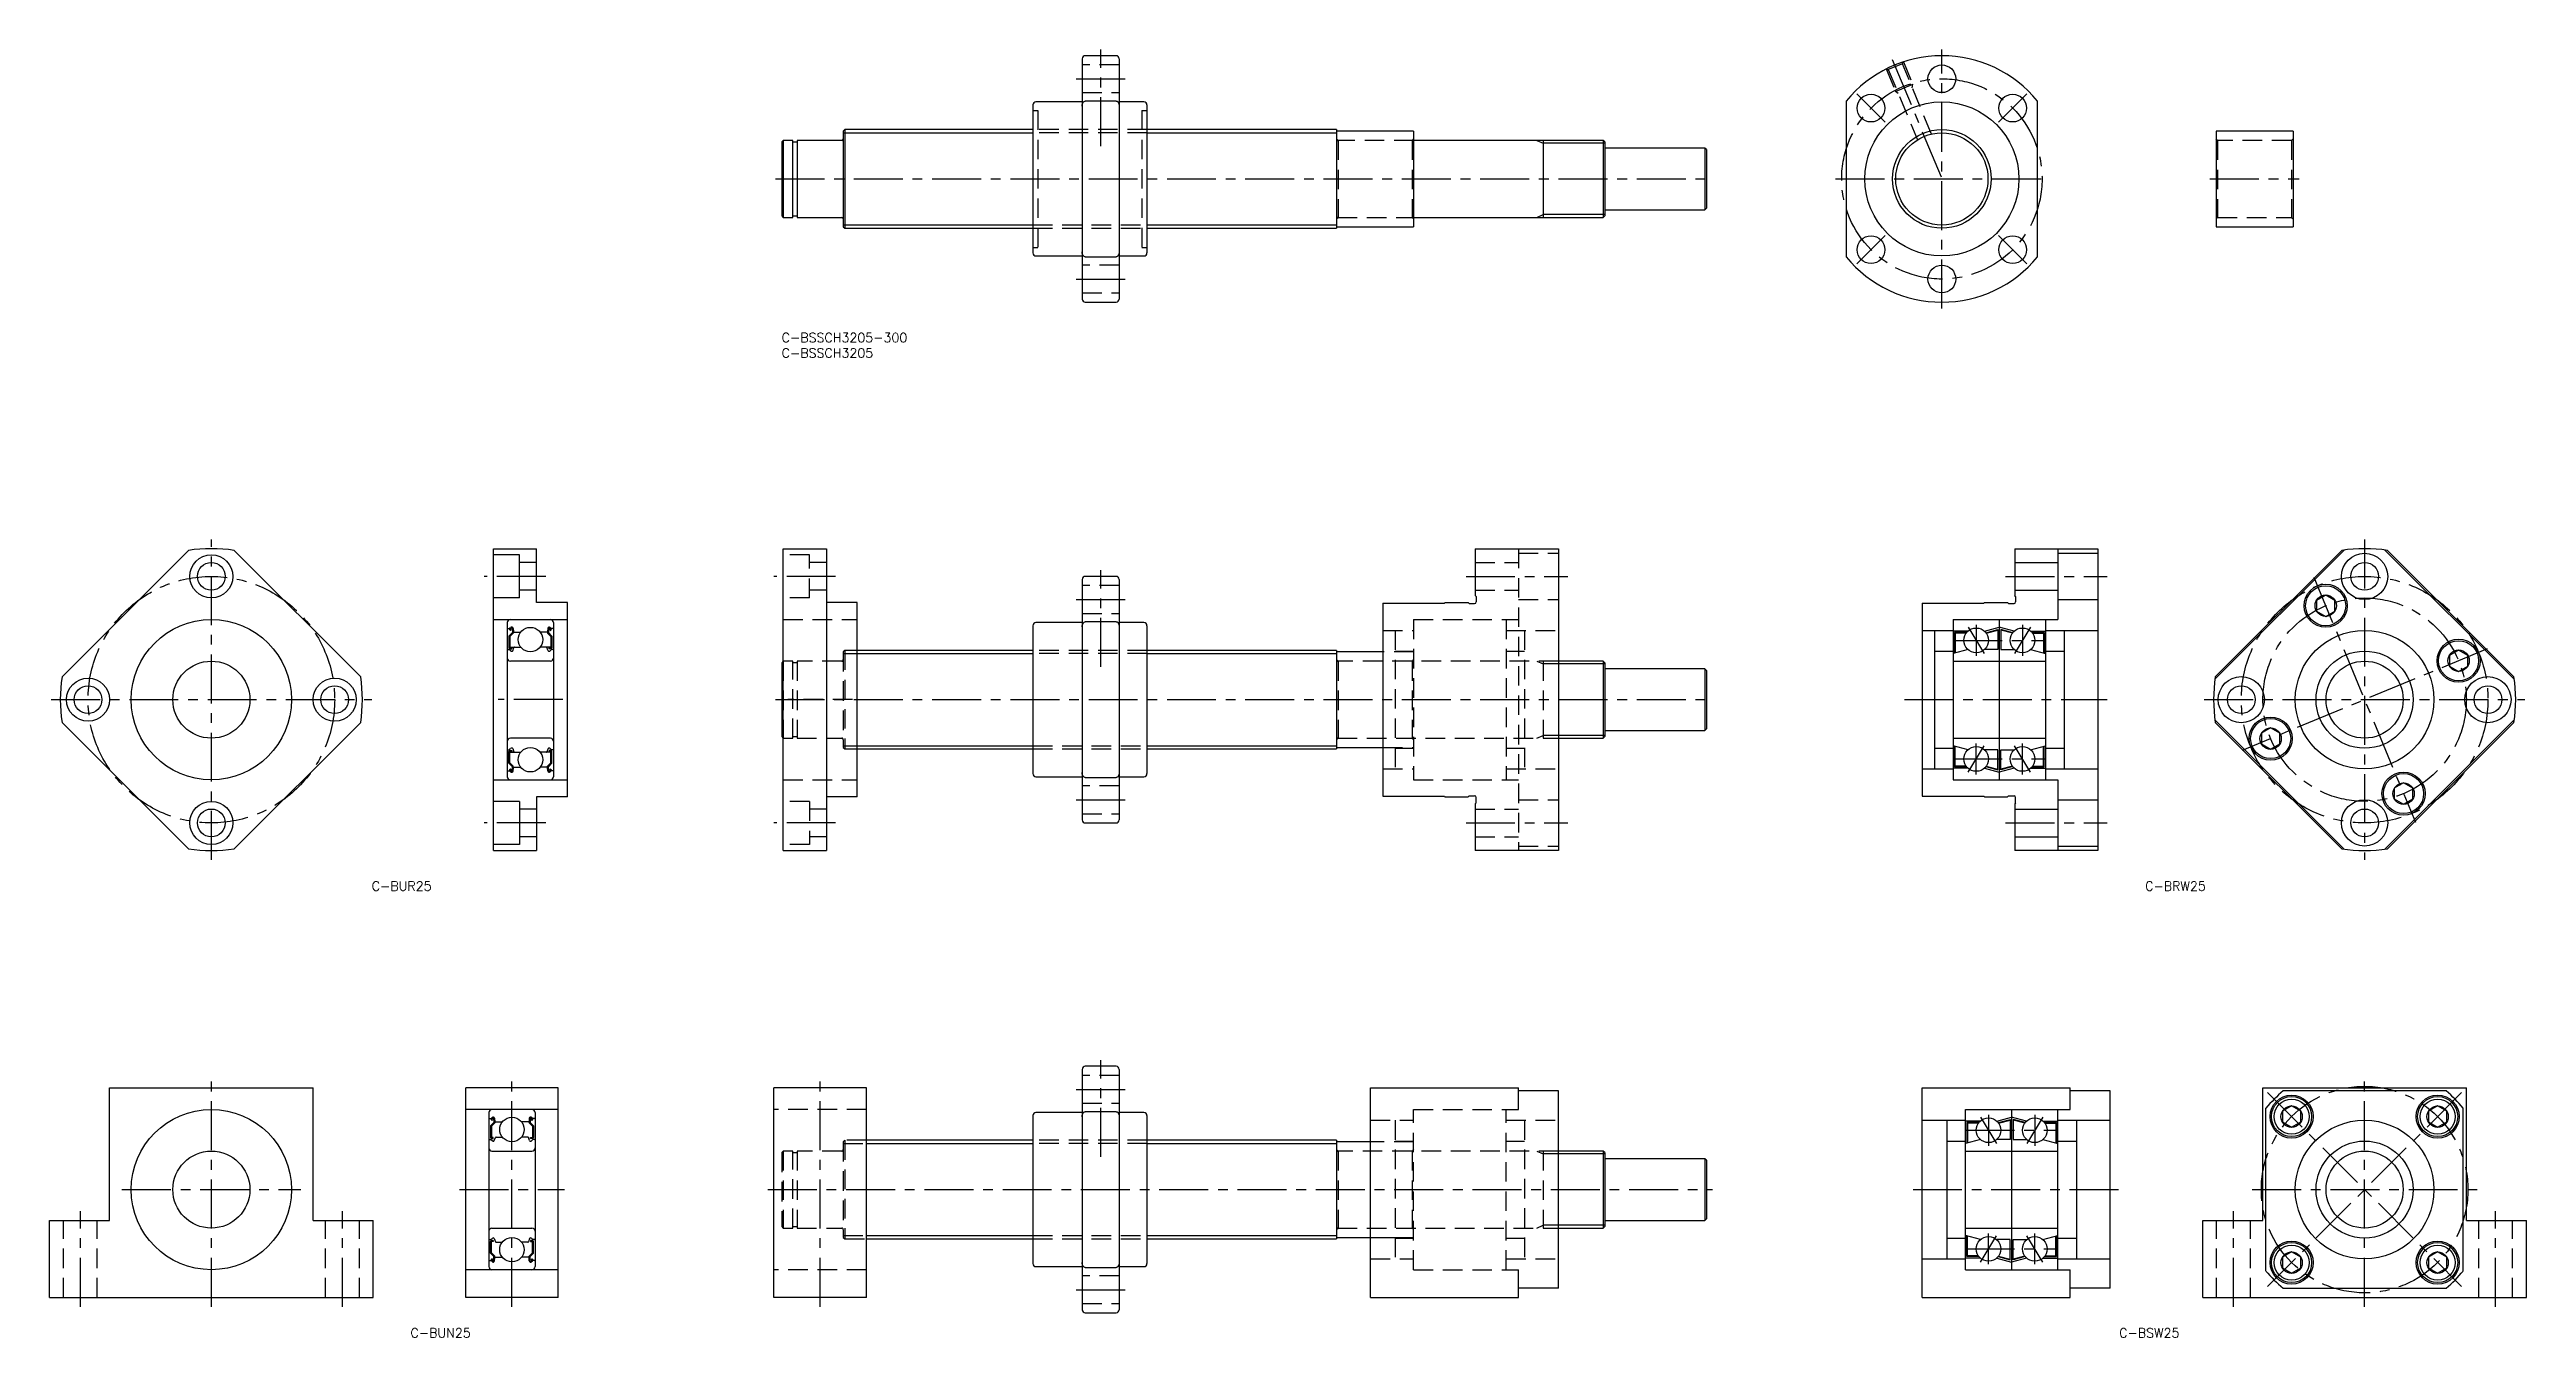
# Model space of a CAD drawing. Extents: x -238 to 566, y -326 to 92.
import ezdxf

# ---------------------------------------------------------------- set-up
doc = ezdxf.new("R2010")
doc.units = 0
doc.header["$LTSCALE"] = 0.5
doc.linetypes.add('CENTER', pattern=[50.8, 31.75, -6.35, 6.35, -6.35])
doc.linetypes.add('DASHED', pattern=[19.05, 12.7, -6.35])
for name, color, linetype in [('MSM_CENTER', 1, 'CENTER'), ('MSM_CONTINUOUS', 7, 'CONTINUOUS'), ('MSM_DASHED', 4, 'DASHED'), ('MSM_NARROW', 5, 'CONTINUOUS'), ('MSM_PART_NUMBER', 7, 'CONTINUOUS')]:
    doc.layers.add(name, color=color, linetype=linetype)
doc.styles.get("Standard").update_dxf_attribs({"font": 'txt.shx', "height": 3, "bigfont": 'bigfont.shx'})

# ---------------------------------------------------------------- blocks, each defined once
blk = doc.blocks.new('*U19')
at = {"layer": 'MSM_PART_NUMBER'}
blk.add_text('C-BSSCH3205-300', height=3, dxfattribs=at).set_placement((0, -3))
blk = doc.blocks.new('*U20')
at = {"layer": 'MSM_PART_NUMBER'}
blk.add_text('C-BSSCH3205', height=3, dxfattribs=at).set_placement((0, -8))
blk = doc.blocks.new('*U21')
at = {"layer": 'MSM_PART_NUMBER'}
blk.add_text('C-BUR25', height=3, dxfattribs=at).set_placement((-132.98, -181))
blk = doc.blocks.new('*U22')
at = {"layer": 'MSM_PART_NUMBER'}
blk.add_text('C-BRW25', height=3, dxfattribs=at).set_placement((442.32, -181))
blk = doc.blocks.new('*U23')
at = {"layer": 'MSM_PART_NUMBER'}
blk.add_text('C-BSW25', height=3, dxfattribs=at).set_placement((433.87, -326))
blk = doc.blocks.new('*U24')
at = {"layer": 'MSM_PART_NUMBER'}
blk.add_text('C-BUN25', height=3, dxfattribs=at).set_placement((-120.42, -326))

msp = doc.modelspace()

# ---------------------------------------------------------------- linework, layer by layer
at = {"layer": 'MSM_CENTER'}
for p, q in [((103.5, 60.66), (103.5, 92)), ((360.29, 88.8), (377.13, 48.15)), ((376.36, 8), (376.36, 92)), ((95.5, 82.5), (111.5, 82.5)), ((348.79, 77.58), (357.98, 68.38)), ((403.94, 77.58), (394.75, 68.38)), ((-2, 50), (302, 50)), ((341.86, 50), (410.86, 50)), ((463.3, 50), (492.3, 50)), ((357.98, 31.62), (348.79, 22.42)), ((394.75, 31.62), (403.94, 22.42)), ((95.5, 17.5), (111.5, 17.5)), ((-185, -171), (-185, -67)), ((513.5, -67), (513.5, -171)), ((-76.5, -79), (-96.5, -79)), ((17.5, -79), (-2.5, -79)), ((103.5, -108.34), (103.5, -77)), ((222, -79), (255, -79)), ((397, -79), (430, -79)), ((497.04, -79.27), (529.96, -158.73)), ((95.5, -86.5), (111.5, -86.5)), ((384.94, -95.46), (390.06, -104.04)), ((387.5, -94.75), (387.5, -104.75)), ((405.06, -95.46), (399.94, -104.04)), ((402.5, -94.75), (402.5, -104.75)), ((380, -99.75), (410, -99.75)), ((553.23, -102.54), (473.77, -135.46)), ((-237, -119), (-133, -119)), ((-71, -119), (-92, -119)), ((-2, -119), (302, -119)), ((364.22, -119), (430, -119)), ((461.5, -119), (565.5, -119)), ((384.94, -142.54), (390.06, -133.96)), ((387.5, -143.25), (387.5, -133.25)), ((405.06, -142.54), (399.94, -133.96)), ((402.5, -143.25), (402.5, -133.25)), ((380, -138.25), (410, -138.25)), ((95.5, -151.5), (111.5, -151.5)), ((-76.5, -159), (-96.5, -159)), ((17.5, -159), (-2.5, -159)), ((222, -159), (255, -159)), ((397, -159), (430, -159)), ((103.5, -267.34), (103.5, -236)), ((-185, -316), (-185, -242)), ((-87.5, -316), (-87.5, -242)), ((12.5, -316), (12.5, -242)), ((95.5, -245.5), (111.5, -245.5)), ((482.03, -246.53), (544.97, -309.47)), ((544.97, -246.53), (482.03, -309.47)), ((513.5, -316), (513.5, -241.5)), ((388.94, -254.46), (394.06, -263.04)), ((391.5, -253.75), (391.5, -263.75)), ((409.06, -254.46), (403.94, -263.04)), ((406.5, -253.75), (406.5, -263.75)), ((384, -258.75), (414, -258.75)), ((-214, -278), (-156, -278)), ((-104.5, -278), (-70.5, -278)), ((-4.5, -278), (302, -278)), ((367, -278), (434, -278)), ((477, -278), (550, -278)), ((-227.5, -316), (-227.5, -285)), ((-142.5, -316), (-142.5, -285)), ((471, -316), (471, -285)), ((556, -316), (556, -285)), ((384, -297.25), (414, -297.25)), ((388.94, -301.54), (394.06, -292.96)), ((391.5, -302.25), (391.5, -292.25)), ((409.06, -301.54), (403.94, -292.96)), ((406.5, -302.25), (406.5, -292.25)), ((95.5, -310.5), (111.5, -310.5))]:
    msp.add_line(p, q, dxfattribs=at)
for centre, radius in [((376.36, 50), 32.5), ((-185, -119), 40), ((513.5, -119), 40), ((513.5, -119), 33), ((513.5, -278), 33.5)]:
    msp.add_circle(centre, radius, dxfattribs=at)
at = {"layer": 'MSM_CONTINUOUS'}
for p, q in [((97.5, 89), (97.5, 11)), ((108.5, 90), (98.5, 90)), ((109.5, 89), (109.5, 11)), ((81.5, 74), (81.5, 26)), ((97.5, 75), (82.5, 75)), ((97.5, 73.66), (97.52, 74)), ((97.52, 74), (97.58, 74.32)), ((97.58, 74.32), (97.7, 74.64)), ((97.7, 74.64), (97.92, 74.98)), ((97.92, 74.98), (98.15, 75.18)), ((98.15, 75.18), (98.37, 75.26)), ((98.37, 75.26), (98.5, 75.28)), ((108.5, 75.28), (98.5, 75.28)), ((108.5, 75.28), (108.58, 75.27)), ((108.58, 75.27), (108.79, 75.21)), ((108.79, 75.21), (109.02, 75.05)), ((109.02, 75.05), (109.27, 74.71)), ((109.27, 74.71), (109.46, 74.1)), ((109.46, 74.1), (109.5, 73.66)), ((117.5, 75), (109.5, 75)), ((118.5, 74), (118.5, 26)), ((345.36, 75.28), (345.36, 24.72)), ((407.36, 24.72), (407.36, 75.28)), ((20.5, 66), (20, 65.5)), ((20, 65.5), (20, 34.5)), ((81.5, 66), (20.5, 66)), ((20.5, 66), (20.5, 34)), ((180, 66), (118.5, 66)), ((180, 66), (180, 34)), ((205, 65.5), (180, 65.5)), ((205, 65.5), (205, 34.5)), ((490.3, 65.5), (465.3, 65.5)), ((465.3, 65.5), (465.3, 34.5)), ((490.3, 65.5), (490.3, 34.5)), ((0.5, 62.5), (0, 62)), ((0, 62), (0, 38)), ((3.65, 62.5), (0.5, 62.5)), ((0.5, 62.5), (0.5, 37.5)), ((3.65, 37.5), (3.65, 62.5)), ((5, 61.95), (3.65, 61.95)), ((19.5, 62.5), (5, 62.5)), ((5, 62.5), (5, 37.5)), ((266.5, 62.5), (205, 62.5)), ((247, 62.5), (247, 37.5)), ((267, 62), (266.5, 62.5)), ((266.5, 62.5), (266.5, 37.5)), ((267, 62), (267, 38)), ((299.5, 60), (267, 60)), ((300, 59.5), (299.5, 60)), ((299.5, 60), (299.5, 40)), ((300, 59.5), (300, 40.5)), ((299.5, 40), (300, 40.5)), ((0, 38), (0.5, 37.5)), ((0.5, 37.5), (3.65, 37.5)), ((3.65, 38.05), (5, 38.05)), ((5, 37.5), (19.5, 37.5)), ((20, 34.5), (20.5, 34)), ((20.5, 34), (81.5, 34)), ((118.5, 34), (180, 34)), ((180, 34.5), (205, 34.5)), ((205, 37.5), (266.5, 37.5)), ((266.5, 37.5), (267, 38)), ((267, 40), (299.5, 40)), ((465.3, 34.5), (490.3, 34.5)), ((82.5, 25), (97.5, 25)), ((97.53, 25.96), (97.5, 26.34)), ((97.61, 25.6), (97.53, 25.96)), ((97.71, 25.35), (97.61, 25.6)), ((97.84, 25.12), (97.71, 25.35)), ((98.08, 24.86), (97.84, 25.12)), ((98.34, 24.74), (98.08, 24.86)), ((98.41, 24.73), (98.34, 24.74)), ((98.5, 24.72), (98.41, 24.73)), ((98.5, 24.72), (108.5, 24.72)), ((108.66, 24.74), (108.5, 24.72)), ((108.83, 24.81), (108.66, 24.74)), ((109.06, 24.99), (108.83, 24.81)), ((109.28, 25.32), (109.06, 24.99)), ((109.4, 25.62), (109.28, 25.32)), ((109.47, 25.92), (109.4, 25.62)), ((109.5, 26.34), (109.47, 25.92)), ((109.5, 25), (117.5, 25)), ((98.5, 10), (108.5, 10)), ((-192.43, -70.57), (-233.43, -111.57)), ((-136.57, -111.57), (-177.57, -70.57)), ((-93.5, -70), (-79.5, -70)), ((-93.5, -168), (-93.5, -70)), ((-85, -72), (-93.5, -72)), ((-85, -86), (-85, -72)), ((-79.5, -87.5), (-79.5, -70)), ((0.5, -70), (14.5, -70)), ((0.5, -168), (0.5, -70)), ((14.5, -70), (14.5, -168)), ((225, -70), (252, -70)), ((225, -70), (225, -85.2)), ((252, -70), (252, -168)), ((400, -70), (427, -70)), ((400, -70), (400, -85.2)), ((414, -70), (414, -93)), ((414, -71.5), (427, -71.5)), ((427, -70), (427, -168)), ((464.95, -112.4), (506.9, -70.45)), ((465.07, -111.57), (506.07, -70.57)), ((562.05, -112.4), (520.1, -70.45)), ((561.93, -111.57), (520.93, -70.57)), ((-79.5, -74.5), (-85, -74.5)), ((97.5, -80), (97.5, -158)), ((108.5, -79), (98.5, -79)), ((109.5, -80), (109.5, -158)), ((400, -74.5), (414, -74.5)), ((-85, -86), (-93.5, -86)), ((-79.5, -83.5), (-85, -83.5)), ((-69.5, -87.5), (-79.5, -87.5)), ((-69.5, -150.5), (-69.5, -87.5)), ((24.5, -87.5), (14.5, -87.5)), ((24.5, -150.5), (24.5, -87.5)), ((195, -87.65), (195, -150.35)), ((195, -87.65), (215, -87.65)), ((215, -87.65), (215.15, -87.5)), ((215.15, -87.5), (222.7, -87.5)), ((222.7, -87.5), (223, -87.8)), ((223, -87.8), (224.8, -87.8)), ((225.3, -85.5), (225, -85.2)), ((225.3, -85.5), (225.3, -87.3)), ((370, -87.65), (370, -150.35)), ((370, -87.65), (390, -87.65)), ((390, -87.65), (390.15, -87.5)), ((390.15, -87.5), (397.7, -87.5)), ((397.7, -87.5), (398, -87.8)), ((398, -87.8), (399.8, -87.8)), ((400, -83.5), (414, -83.5)), ((400.3, -85.5), (400, -85.2)), ((400.3, -85.5), (400.3, -87.3)), ((414, -86.5), (427, -86.5)), ((500.87, -85.05), (497.87, -86.78)), ((497.87, -86.78), (497.87, -90.24)), ((503.87, -86.78), (500.87, -85.05)), ((503.87, -90.24), (503.87, -86.78)), ((-93.5, -93), (-69.5, -93)), ((-89, -94), (-89, -144)), ((-88.8, -95.95), (-88.22, -95.95)), ((-88.22, -95.95), (-87.94, -95.61)), ((-87.95, -96.57), (-88.18, -96.37)), ((-87.99, -96.14), (-87.71, -95.81)), ((-87.76, -96.34), (-87.99, -96.14)), ((-87.95, -96.57), (-87.76, -96.34)), ((-87.43, -95.9), (-87.37, -97.25)), ((-87.13, -95.87), (-87.04, -96.87)), ((-75.87, -95.87), (-75.96, -96.87)), ((-75.57, -95.9), (-75.63, -97.25)), ((-75.01, -96.14), (-75.29, -95.81)), ((-75.24, -96.34), (-75.01, -96.14)), ((-75.05, -96.57), (-75.24, -96.34)), ((-74.78, -95.95), (-75.06, -95.61)), ((-75.05, -96.57), (-74.82, -96.37)), ((-74.2, -95.95), (-74.78, -95.95)), ((-74, -94), (-74, -144)), ((81.5, -95), (81.5, -143)), ((97.5, -94), (82.5, -94)), ((97.5, -95.34), (97.52, -95)), ((97.52, -95), (97.58, -94.68)), ((97.58, -94.68), (97.7, -94.36)), ((97.7, -94.36), (97.92, -94.02)), ((97.92, -94.02), (98.15, -93.82)), ((98.15, -93.82), (98.37, -93.74)), ((98.37, -93.74), (98.5, -93.72)), ((108.5, -93.72), (98.5, -93.72)), ((108.5, -93.72), (108.58, -93.73)), ((108.58, -93.73), (108.79, -93.79)), ((108.79, -93.79), (109.02, -93.95)), ((109.02, -93.95), (109.27, -94.29)), ((109.27, -94.29), (109.46, -94.9)), ((109.46, -94.9), (109.5, -95.34)), ((117.5, -94), (109.5, -94)), ((118.5, -95), (118.5, -143)), ((380, -93), (414, -93)), ((380, -93), (380, -145)), ((390.15, -96.75), (395, -95.45)), ((390.64, -97.27), (394.5, -96.23)), ((394.5, -96.23), (394.5, -102.75)), ((395, -93), (395, -145)), ((399.85, -96.75), (395, -95.45)), ((395.5, -96.23), (395.5, -102.75)), ((399.36, -97.27), (395.5, -96.23)), ((410, -93), (410, -145)), ((497.87, -90.24), (500.87, -91.98)), ((500.87, -91.98), (503.87, -90.24)), ((-88.8, -102.75), (-88.3, -102.75)), ((-87.37, -97.25), (-88.47, -98.35)), ((-88.47, -98.35), (-88.47, -102.15)), ((-88.3, -102.75), (-87.93, -103.12)), ((-87.07, -97.37), (-88.17, -98.47)), ((-88.17, -98.47), (-88.17, -102.15)), ((-88.17, -101.95), (-84.62, -101.95)), ((-87.55, -102.15), (-88.17, -102.15)), ((-88.17, -102.45), (-87.55, -102.45)), ((-87.55, -102.45), (-87.55, -102.15)), ((-87.22, -103.1), (-86.85, -102.08)), ((-87.07, -96.52), (-87.07, -97.37)), ((-86.84, -97.05), (-84.62, -97.05)), ((-76.16, -97.05), (-78.38, -97.05)), ((-74.83, -101.95), (-78.38, -101.95)), ((-75.78, -103.1), (-76.15, -102.08)), ((-75.93, -96.52), (-75.93, -97.37)), ((-75.93, -97.37), (-74.83, -98.47)), ((-75.63, -97.25), (-74.53, -98.35)), ((-75.45, -102.15), (-74.83, -102.15)), ((-75.45, -102.45), (-75.45, -102.15)), ((-74.83, -102.45), (-75.45, -102.45)), ((-74.7, -102.75), (-75.07, -103.12)), ((-74.83, -98.47), (-74.83, -102.15)), ((-74.2, -102.75), (-74.7, -102.75)), ((-74.53, -98.35), (-74.53, -102.15)), ((81.5, -103), (24.5, -103)), ((180, -103), (118.5, -103)), ((180, -103), (180, -135)), ((195, -103.5), (180, -103.5)), ((370, -96.5), (380, -96.5)), ((374, -96.5), (374, -141.5)), ((374, -103.25), (380, -103.25)), ((384.85, -96.75), (380, -96.75)), ((384.85, -102.75), (380, -104.05)), ((380.5, -97.25), (380.5, -103.92)), ((384.38, -97.25), (380.5, -97.25)), ((380.7, -97.45), (380.7, -103.86)), ((384.23, -97.45), (380.7, -97.45)), ((394.5, -102.75), (390.15, -102.75)), ((390.77, -97.44), (394.5, -96.44)), ((399.23, -97.44), (395.5, -96.44)), ((395.5, -102.75), (399.85, -102.75)), ((405.15, -96.75), (410, -96.75)), ((405.15, -102.75), (410, -104.05)), ((405.62, -97.25), (409.5, -97.25)), ((405.77, -97.45), (409.3, -97.45)), ((409.3, -97.45), (409.3, -103.86)), ((409.5, -97.25), (409.5, -103.92)), ((410, -96.5), (427, -96.5)), ((410, -103.25), (416, -103.25)), ((416, -96.5), (416, -141.5)), ((543.99, -102.91), (540.99, -104.64)), ((546.99, -104.64), (543.99, -102.91)), ((-75, -106.5), (-88, -106.5)), ((0.5, -106.5), (0, -107)), ((0, -107), (0, -131)), ((266.5, -106.5), (252, -106.5)), ((267, -107), (266.5, -106.5)), ((266.5, -106.5), (266.5, -131.5)), ((267, -107), (267, -131)), ((299.5, -109), (267, -109)), ((300, -109.5), (299.5, -109)), ((299.5, -109), (299.5, -129)), ((300, -109.5), (300, -128.5)), ((380, -106.5), (410, -106.5)), ((540.99, -104.64), (540.99, -108.1)), ((540.99, -108.1), (543.99, -109.84)), ((543.99, -109.84), (546.99, -108.1)), ((546.99, -108.1), (546.99, -104.64)), ((-192.43, -167.43), (-233.43, -126.43)), ((-136.57, -126.43), (-177.57, -167.43)), ((299.5, -129), (300, -128.5)), ((506.9, -167.55), (464.95, -125.6)), ((506.07, -167.43), (465.07, -126.43)), ((483.01, -128.16), (480.01, -129.9)), ((486.01, -129.9), (483.01, -128.16)), ((520.1, -167.55), (562.05, -125.6)), ((520.93, -167.43), (561.93, -126.43)), ((-88.8, -135.25), (-88.3, -135.25)), ((-88.47, -139.65), (-88.47, -135.85)), ((-88.3, -135.25), (-87.93, -134.88)), ((-88.17, -135.55), (-87.55, -135.55)), ((-88.17, -139.53), (-88.17, -135.85)), ((-87.55, -135.85), (-88.17, -135.85)), ((-88.17, -136.05), (-84.62, -136.05)), ((-75, -131.5), (-88, -131.5)), ((-87.55, -135.55), (-87.55, -135.85)), ((-87.22, -134.9), (-86.85, -135.92)), ((-74.83, -136.05), (-78.38, -136.05)), ((-75.78, -134.9), (-76.15, -135.92)), ((-74.83, -135.55), (-75.45, -135.55)), ((-75.45, -135.55), (-75.45, -135.85)), ((-75.45, -135.85), (-74.83, -135.85)), ((-74.7, -135.25), (-75.07, -134.88)), ((-74.83, -139.53), (-74.83, -135.85)), ((-74.2, -135.25), (-74.7, -135.25)), ((-74.53, -139.65), (-74.53, -135.85)), ((0, -131), (0.5, -131.5)), ((24.5, -135), (81.5, -135)), ((118.5, -135), (180, -135)), ((180, -134.5), (195, -134.5)), ((252, -131.5), (266.5, -131.5)), ((266.5, -131.5), (267, -131)), ((267, -129), (299.5, -129)), ((374, -134.75), (380, -134.75)), ((380, -131.5), (410, -131.5)), ((384.85, -135.25), (380, -133.95)), ((380.5, -140.75), (380.5, -134.08)), ((380.7, -140.55), (380.7, -134.14)), ((394.5, -135.25), (390.15, -135.25)), ((394.5, -141.77), (394.5, -135.25)), ((395.5, -141.77), (395.5, -135.25)), ((395.5, -135.25), (399.85, -135.25)), ((405.15, -135.25), (410, -133.95)), ((409.3, -140.55), (409.3, -134.14)), ((409.5, -140.75), (409.5, -134.08)), ((410, -134.75), (416, -134.75)), ((480.01, -129.9), (480.01, -133.36)), ((480.01, -133.36), (483.01, -135.09)), ((483.01, -135.09), (486.01, -133.36)), ((486.01, -133.36), (486.01, -129.9)), ((-88.8, -142.05), (-88.22, -142.05)), ((-87.37, -140.75), (-88.47, -139.65)), ((-88.22, -142.05), (-87.94, -142.39)), ((-87.95, -141.43), (-88.18, -141.63)), ((-87.07, -140.63), (-88.17, -139.53)), ((-87.76, -141.66), (-87.99, -141.86)), ((-87.99, -141.86), (-87.71, -142.19)), ((-87.95, -141.43), (-87.76, -141.66)), ((-87.43, -142.1), (-87.37, -140.75)), ((-87.13, -142.13), (-87.04, -141.13)), ((-87.07, -141.48), (-87.07, -140.63)), ((-86.84, -140.95), (-84.62, -140.95)), ((-76.16, -140.95), (-78.38, -140.95)), ((-75.87, -142.13), (-75.96, -141.13)), ((-75.93, -140.63), (-74.83, -139.53)), ((-75.93, -141.48), (-75.93, -140.63)), ((-75.63, -140.75), (-74.53, -139.65)), ((-75.57, -142.1), (-75.63, -140.75)), ((-75.01, -141.86), (-75.29, -142.19)), ((-75.05, -141.43), (-75.24, -141.66)), ((-75.24, -141.66), (-75.01, -141.86)), ((-74.78, -142.05), (-75.06, -142.39)), ((-75.05, -141.43), (-74.82, -141.63)), ((-74.2, -142.05), (-74.78, -142.05)), ((82.5, -144), (97.5, -144)), ((97.53, -143.04), (97.5, -142.66)), ((97.61, -143.4), (97.53, -143.04)), ((97.71, -143.65), (97.61, -143.4)), ((97.84, -143.88), (97.71, -143.65)), ((98.08, -144.14), (97.84, -143.88)), ((98.34, -144.26), (98.08, -144.14)), ((98.41, -144.27), (98.34, -144.26)), ((98.5, -144.28), (98.41, -144.27)), ((98.5, -144.28), (108.5, -144.28)), ((108.66, -144.26), (108.5, -144.28)), ((108.83, -144.19), (108.66, -144.26)), ((109.06, -144.01), (108.83, -144.19)), ((109.28, -143.68), (109.06, -144.01)), ((109.4, -143.38), (109.28, -143.68)), ((109.47, -143.08), (109.4, -143.38)), ((109.5, -142.66), (109.47, -143.08)), ((109.5, -144), (117.5, -144)), ((370, -141.5), (380, -141.5)), ((384.85, -141.25), (380, -141.25)), ((384.38, -140.75), (380.5, -140.75)), ((384.23, -140.55), (380.7, -140.55)), ((390.15, -141.25), (395, -142.55)), ((390.64, -140.73), (394.5, -141.77)), ((390.77, -140.56), (394.5, -141.56)), ((399.85, -141.25), (395, -142.55)), ((399.23, -140.56), (395.5, -141.56)), ((399.36, -140.73), (395.5, -141.77)), ((405.15, -141.25), (410, -141.25)), ((405.62, -140.75), (409.5, -140.75)), ((405.77, -140.55), (409.3, -140.55)), ((410, -141.5), (427, -141.5)), ((-93.5, -145), (-69.5, -145)), ((-85, -152), (-93.5, -152)), ((-85, -152), (-85, -166)), ((-79.5, -150.5), (-79.5, -168)), ((-69.5, -150.5), (-79.5, -150.5)), ((24.5, -150.5), (14.5, -150.5)), ((195, -150.35), (215, -150.35)), ((215, -150.35), (215.15, -150.5)), ((215.15, -150.5), (222.7, -150.5)), ((222.7, -150.5), (223, -150.2)), ((223, -150.2), (224.8, -150.2)), ((225.3, -152.5), (225, -152.8)), ((225.3, -152.5), (225.3, -150.7)), ((370, -150.35), (390, -150.35)), ((380, -145), (414, -145)), ((390, -150.35), (390.15, -150.5)), ((390.15, -150.5), (397.7, -150.5)), ((397.7, -150.5), (398, -150.2)), ((398, -150.2), (399.8, -150.2)), ((400.3, -152.5), (400, -152.8)), ((400.3, -152.5), (400.3, -150.7)), ((414, -145), (414, -168)), ((414, -151.5), (427, -151.5)), ((526.13, -146.02), (523.13, -147.76)), ((523.13, -147.76), (523.13, -151.22)), ((523.13, -151.22), (526.13, -152.95)), ((529.13, -147.76), (526.13, -146.02)), ((526.13, -152.95), (529.13, -151.22)), ((529.13, -151.22), (529.13, -147.76)), ((-79.5, -154.5), (-85, -154.5)), ((98.5, -159), (108.5, -159)), ((225, -152.8), (225, -168)), ((400, -152.8), (400, -168)), ((400, -154.5), (414, -154.5)), ((-85, -166), (-93.5, -166)), ((-93.5, -168), (-79.5, -168)), ((-79.5, -163.5), (-85, -163.5)), ((0.5, -168), (14.5, -168)), ((252, -168), (225, -168)), ((400, -163.5), (414, -163.5)), ((427, -168), (400, -168)), ((414, -166.5), (427, -166.5)), ((97.5, -239), (97.5, -317)), ((108.5, -238), (98.5, -238)), ((109.5, -239), (109.5, -317)), ((-218, -245), (-152, -245)), ((-218, -288), (-218, -245)), ((-152, -288), (-152, -245)), ((-102.5, -313), (-102.5, -245)), ((-72.5, -245), (-102.5, -245)), ((-72.5, -313), (-72.5, -245)), ((-2.5, -313), (-2.5, -245)), ((27.5, -245), (-2.5, -245)), ((27.5, -313), (27.5, -245)), ((191, -245), (239, -245)), ((191, -313), (191, -245)), ((239, -246), (239, -245)), ((252, -246), (239, -246)), ((252, -310), (252, -246)), ((370, -245), (418, -245)), ((370, -313), (370, -245)), ((418, -252), (418, -245)), ((431, -246), (418, -246)), ((431, -310), (431, -246)), ((480.5, -288), (480.5, -245)), ((480.5, -245), (546.5, -245)), ((539.92, -246), (487.08, -246)), ((546.5, -288), (546.5, -245)), ((-72.5, -252), (-102.5, -252)), ((-95, -253), (-95, -303)), ((-94.8, -254.95), (-94.22, -254.95)), ((-93.37, -256.25), (-94.47, -257.35)), ((-94.22, -254.95), (-93.94, -254.61)), ((-93.95, -255.57), (-94.18, -255.37)), ((-93.07, -256.37), (-94.17, -257.47)), ((-93.99, -255.14), (-93.71, -254.81)), ((-93.76, -255.34), (-93.99, -255.14)), ((-93.95, -255.57), (-93.76, -255.34)), ((-93.43, -254.9), (-93.37, -256.25)), ((-93.13, -254.87), (-93.04, -255.87)), ((-93.07, -255.52), (-93.07, -256.37)), ((-92.84, -256.05), (-90.62, -256.05)), ((-82.16, -256.05), (-84.38, -256.05)), ((-81.87, -254.87), (-81.96, -255.87)), ((-81.93, -255.52), (-81.93, -256.37)), ((-81.93, -256.37), (-80.83, -257.47)), ((-81.57, -254.9), (-81.63, -256.25)), ((-81.63, -256.25), (-80.53, -257.35)), ((-81.01, -255.14), (-81.29, -254.81)), ((-81.24, -255.34), (-81.01, -255.14)), ((-81.05, -255.57), (-81.24, -255.34)), ((-80.78, -254.95), (-81.06, -254.61)), ((-81.05, -255.57), (-80.82, -255.37)), ((-80.2, -254.95), (-80.78, -254.95)), ((-80, -253), (-80, -303)), ((81.5, -254), (81.5, -302)), ((97.5, -253), (82.5, -253)), ((97.5, -254.34), (97.52, -254)), ((97.52, -254), (97.58, -253.68)), ((97.58, -253.68), (97.7, -253.36)), ((97.7, -253.36), (97.92, -253.02)), ((97.92, -253.02), (98.15, -252.82)), ((98.15, -252.82), (98.37, -252.74)), ((98.37, -252.74), (98.5, -252.72)), ((108.5, -252.72), (98.5, -252.72)), ((108.5, -252.72), (108.58, -252.73)), ((108.58, -252.73), (108.79, -252.79)), ((108.79, -252.79), (109.02, -252.95)), ((109.02, -252.95), (109.27, -253.29)), ((109.27, -253.29), (109.46, -253.9)), ((109.46, -253.9), (109.5, -254.34)), ((117.5, -253), (109.5, -253)), ((118.5, -254), (118.5, -302)), ((370, -255.5), (384, -255.5)), ((378, -255.5), (378, -300.5)), ((384, -252), (418, -252)), ((384, -304), (384, -252)), ((388.85, -255.75), (384, -255.75)), ((384.5, -256.25), (384.5, -262.92)), ((388.38, -256.25), (384.5, -256.25)), ((384.7, -256.45), (384.7, -262.86)), ((388.23, -256.45), (384.7, -256.45)), ((394.15, -255.75), (399, -254.45)), ((394.64, -256.27), (398.5, -255.23)), ((394.77, -256.44), (398.5, -255.44)), ((398.5, -255.23), (398.5, -261.75)), ((399, -252), (399, -304)), ((403.85, -255.75), (399, -254.45)), ((399.5, -255.23), (399.5, -261.75)), ((403.36, -256.27), (399.5, -255.23)), ((403.23, -256.44), (399.5, -255.44)), ((409.15, -255.75), (414, -255.75)), ((409.62, -256.25), (413.5, -256.25)), ((409.77, -256.45), (413.3, -256.45)), ((413.3, -256.45), (413.3, -262.86)), ((413.5, -256.25), (413.5, -262.92)), ((414, -304), (414, -252)), ((414, -255.5), (431, -255.5)), ((420, -255.5), (420, -300.5)), ((481.5, -304.42), (481.5, -251.58)), ((489.81, -250.85), (486.81, -252.58)), ((486.81, -252.58), (486.81, -256.04)), ((486.81, -256.04), (489.81, -257.78)), ((492.81, -252.58), (489.81, -250.85)), ((489.81, -257.78), (492.81, -256.04)), ((492.81, -256.04), (492.81, -252.58)), ((537.19, -250.85), (534.19, -252.58)), ((534.19, -252.58), (534.19, -256.04)), ((534.19, -256.04), (537.19, -257.78)), ((540.19, -252.58), (537.19, -250.85)), ((537.19, -257.78), (540.19, -256.04)), ((540.19, -256.04), (540.19, -252.58)), ((545.5, -304.42), (545.5, -251.58)), ((-94.8, -261.75), (-94.3, -261.75)), ((-94.47, -257.35), (-94.47, -261.15)), ((-94.3, -261.75), (-93.93, -262.12)), ((-94.17, -257.47), (-94.17, -261.15)), ((-93.55, -261.15), (-94.17, -261.15)), ((-94.17, -261.45), (-93.55, -261.45)), ((-93.55, -261.45), (-93.55, -261.15)), ((-93.22, -262.1), (-92.85, -261.08)), ((-92.66, -260.95), (-90.62, -260.95)), ((-82.34, -260.95), (-84.38, -260.95)), ((-81.78, -262.1), (-82.15, -261.08)), ((-81.45, -261.15), (-80.83, -261.15)), ((-81.45, -261.45), (-81.45, -261.15)), ((-80.83, -261.45), (-81.45, -261.45)), ((-80.7, -261.75), (-81.07, -262.12)), ((-80.83, -257.47), (-80.83, -261.15)), ((-80.2, -261.75), (-80.7, -261.75)), ((-80.53, -257.35), (-80.53, -261.15)), ((81.5, -262), (27.5, -262)), ((180, -262), (118.5, -262)), ((180, -262), (180, -294)), ((191, -262.5), (180, -262.5)), ((378, -262.25), (384, -262.25)), ((388.85, -261.75), (384, -263.05)), ((398.5, -261.75), (394.15, -261.75)), ((399.5, -261.75), (403.85, -261.75)), ((409.15, -261.75), (414, -263.05)), ((414, -262.25), (420, -262.25)), ((-94, -265.5), (-81, -265.5)), ((266.5, -265.5), (252, -265.5)), ((267, -266), (266.5, -265.5)), ((266.5, -265.5), (266.5, -290.5)), ((267, -266), (267, -290)), ((299.5, -268), (267, -268)), ((300, -268.5), (299.5, -268)), ((299.5, -268), (299.5, -288)), ((300, -268.5), (300, -287.5)), ((384, -265.5), (414, -265.5)), ((-237.5, -313), (-237.5, -288)), ((-237.5, -288), (-218, -288)), ((-152, -288), (-132.5, -288)), ((-132.5, -313), (-132.5, -288)), ((267, -288), (299.5, -288)), ((299.5, -288), (300, -287.5)), ((461, -313), (461, -288)), ((461, -288), (480.5, -288)), ((546.5, -288), (566, -288)), ((566, -313), (566, -288)), ((-94.8, -294.25), (-94.3, -294.25)), ((-94.47, -298.65), (-94.47, -294.85)), ((-94.3, -294.25), (-93.93, -293.88)), ((-94.17, -294.55), (-93.55, -294.55)), ((-94.17, -298.53), (-94.17, -294.85)), ((-93.55, -294.85), (-94.17, -294.85)), ((-94, -290.5), (-81, -290.5)), ((-93.55, -294.55), (-93.55, -294.85)), ((-93.22, -293.9), (-92.85, -294.92)), ((-92.66, -295.05), (-90.62, -295.05)), ((-82.34, -295.05), (-84.38, -295.05)), ((-81.78, -293.9), (-82.15, -294.92)), ((-80.83, -294.55), (-81.45, -294.55)), ((-81.45, -294.55), (-81.45, -294.85)), ((-81.45, -294.85), (-80.83, -294.85)), ((-80.7, -294.25), (-81.07, -293.88)), ((-80.83, -298.53), (-80.83, -294.85)), ((-80.2, -294.25), (-80.7, -294.25)), ((-80.53, -298.65), (-80.53, -294.85)), ((27.5, -294), (81.5, -294)), ((118.5, -294), (180, -294)), ((180, -293.5), (205, -293.5)), ((252, -290.5), (266.5, -290.5)), ((266.5, -290.5), (267, -290)), ((378, -293.75), (384, -293.75)), ((384, -290.5), (414, -290.5)), ((388.85, -294.25), (384, -292.95)), ((384.5, -299.75), (384.5, -293.08)), ((384.7, -299.55), (384.7, -293.14)), ((398.5, -294.25), (394.15, -294.25)), ((398.5, -300.77), (398.5, -294.25)), ((399.5, -300.77), (399.5, -294.25)), ((399.5, -294.25), (403.85, -294.25)), ((409.15, -294.25), (414, -292.95)), ((413.3, -299.55), (413.3, -293.14)), ((413.5, -299.75), (413.5, -293.08)), ((414, -293.75), (420, -293.75)), ((-72.5, -304), (-102.5, -304)), ((-94.8, -301.05), (-94.22, -301.05)), ((-93.37, -299.75), (-94.47, -298.65)), ((-94.22, -301.05), (-93.94, -301.39)), ((-93.95, -300.43), (-94.18, -300.63)), ((-93.07, -299.63), (-94.17, -298.53)), ((-93.76, -300.66), (-93.99, -300.86)), ((-93.99, -300.86), (-93.71, -301.19)), ((-93.95, -300.43), (-93.76, -300.66)), ((-93.43, -301.1), (-93.37, -299.75)), ((-93.13, -301.13), (-93.04, -300.13)), ((-93.07, -300.48), (-93.07, -299.63)), ((-92.84, -299.95), (-90.62, -299.95)), ((-82.16, -299.95), (-84.38, -299.95)), ((-81.87, -301.13), (-81.96, -300.13)), ((-81.93, -299.63), (-80.83, -298.53)), ((-81.93, -300.48), (-81.93, -299.63)), ((-81.63, -299.75), (-80.53, -298.65)), ((-81.57, -301.1), (-81.63, -299.75)), ((-81.01, -300.86), (-81.29, -301.19)), ((-81.05, -300.43), (-81.24, -300.66)), ((-81.24, -300.66), (-81.01, -300.86)), ((-80.78, -301.05), (-81.06, -301.39)), ((-81.05, -300.43), (-80.82, -300.63)), ((-80.2, -301.05), (-80.78, -301.05)), ((82.5, -303), (97.5, -303)), ((97.53, -302.04), (97.5, -301.66)), ((97.61, -302.4), (97.53, -302.04)), ((97.71, -302.65), (97.61, -302.4)), ((97.84, -302.88), (97.71, -302.65)), ((98.08, -303.14), (97.84, -302.88)), ((98.34, -303.26), (98.08, -303.14)), ((98.41, -303.27), (98.34, -303.26)), ((98.5, -303.28), (98.41, -303.27)), ((98.5, -303.28), (108.5, -303.28)), ((108.66, -303.26), (108.5, -303.28)), ((108.83, -303.19), (108.66, -303.26)), ((109.06, -303.01), (108.83, -303.19)), ((109.28, -302.68), (109.06, -303.01)), ((109.4, -302.38), (109.28, -302.68)), ((109.47, -302.08), (109.4, -302.38)), ((109.5, -301.66), (109.47, -302.08)), ((109.5, -303), (117.5, -303)), ((370, -300.5), (384, -300.5)), ((388.85, -300.25), (384, -300.25)), ((384, -304), (418, -304)), ((388.38, -299.75), (384.5, -299.75)), ((388.23, -299.55), (384.7, -299.55)), ((394.15, -300.25), (399, -301.55)), ((394.64, -299.73), (398.5, -300.77)), ((394.77, -299.56), (398.5, -300.56)), ((403.85, -300.25), (399, -301.55)), ((403.23, -299.56), (399.5, -300.56)), ((403.36, -299.73), (399.5, -300.77)), ((409.15, -300.25), (414, -300.25)), ((409.62, -299.75), (413.5, -299.75)), ((409.77, -299.55), (413.3, -299.55)), ((414, -300.5), (431, -300.5)), ((418, -313), (418, -304)), ((489.81, -298.22), (486.81, -299.96)), ((486.81, -299.96), (486.81, -303.42)), ((486.81, -303.42), (489.81, -305.15)), ((492.81, -299.96), (489.81, -298.22)), ((489.81, -305.15), (492.81, -303.42)), ((492.81, -303.42), (492.81, -299.96)), ((537.19, -298.22), (534.19, -299.96)), ((534.19, -299.96), (534.19, -303.42)), ((534.19, -303.42), (537.19, -305.15)), ((540.19, -299.96), (537.19, -298.22)), ((537.19, -305.15), (540.19, -303.42)), ((540.19, -303.42), (540.19, -299.96)), ((-237.5, -313), (-132.5, -313)), ((-72.5, -313), (-102.5, -313)), ((27.5, -313), (-2.5, -313)), ((191, -313), (239, -313)), ((239, -313), (239, -310)), ((252, -310), (239, -310)), ((370, -313), (418, -313)), ((431, -310), (418, -310)), ((461, -313), (566, -313)), ((487.08, -310), (539.92, -310)), ((98.5, -318), (108.5, -318))]:
    msp.add_line(p, q, dxfattribs=at)
for centre, radius in [((376.36, 82.5), 4.5), ((353.38, 72.98), 4.5), ((376.36, 50), 25), ((399.34, 72.98), 4.5), ((376.36, 50), 14.96), ((353.38, 27.02), 4.5), ((399.34, 27.02), 4.5), ((376.36, 17.5), 4.5), ((-185, -79), 7), ((513.5, -79), 7.5), ((-185, -79), 4.5), ((513.5, -79), 4.5), ((500.87, -88.51), 7), ((500.87, -88.51), 6.5), ((500.87, -88.51), 3.46), ((-185, -119), 26), ((-81.5, -99.5), 3.97), ((387.5, -99.75), 4), ((402.5, -99.75), 4), ((513.5, -119), 22.5), ((513.5, -119), 15.75), ((543.99, -106.37), 7), ((543.99, -106.37), 6.5), ((543.99, -106.37), 3.46), ((-225, -119), 7), ((-185, -119), 12.5), ((-145, -119), 7), ((473.5, -119), 7.5), ((513.5, -119), 12.5), ((553.5, -119), 7.5), ((-225, -119), 4.5), ((-145, -119), 4.5), ((473.5, -119), 4.5), ((553.5, -119), 4.5), ((483.01, -131.63), 7), ((483.01, -131.63), 6.5), ((483.01, -131.63), 3.46), ((-81.5, -138.5), 3.97), ((387.5, -138.25), 4), ((402.5, -138.25), 4), ((526.13, -149.49), 7), ((526.13, -149.49), 6.5), ((-185, -159), 7), ((513.5, -159), 7.5), ((526.13, -149.49), 3.46), ((-185, -159), 4.5), ((513.5, -159), 4.5), ((489.81, -254.31), 7), ((489.81, -254.31), 6.5), ((489.81, -254.31), 5.7), ((537.19, -254.31), 7), ((537.19, -254.31), 6.5), ((537.19, -254.31), 5.7), ((-185, -278), 26), ((-87.5, -258.5), 3.97), ((391.5, -258.75), 4), ((406.5, -258.75), 4), ((489.81, -254.31), 3.46), ((513.5, -278), 22.5), ((537.19, -254.31), 3.46), ((513.5, -278), 15.75), ((-185, -278), 12.5), ((513.5, -278), 12.5), ((-87.5, -297.5), 3.97), ((391.5, -297.25), 4), ((406.5, -297.25), 4), ((489.81, -301.69), 7), ((489.81, -301.69), 6.5), ((489.81, -301.69), 5.7), ((537.19, -301.69), 7), ((537.19, -301.69), 6.5), ((537.19, -301.69), 5.7), ((489.81, -301.69), 3.46), ((537.19, -301.69), 3.46)]:
    msp.add_circle(centre, radius, dxfattribs=at)
for centre, radius, start, end in [((98.5, 89), 1, 90, 180), ((108.5, 89), 1, 0, 90), ((376.36, 50), 40, 39.19497, 140.80503), ((82.5, 74), 1, 90, 180), ((117.5, 74), 1, 0, 90), ((19.5, 63), 0.5, 270, 0), ((19.5, 37), 0.5, 0, 90), ((82.5, 26), 1, 180, 270), ((117.5, 26), 1, 270, 0), ((376.36, 50), 40, 219.19497, 320.80503), ((98.5, 11), 1, 180, 270), ((108.5, 11), 1, 270, 0), ((-185, -119), 49, 81.2812, 98.7188), ((513.5, -119), 49, 81.2812, 98.7188), ((98.5, -80), 1, 90, 180), ((108.5, -80), 1, 0, 90), ((224.8, -87.3), 0.5, 270, 0), ((399.8, -87.3), 0.5, 270, 0), ((-88, -94), 1, 90, 180), ((-88.8, -95.75), 0.2, 180, 270), ((-87.99, -96.14), 0.3, 139.91047, 229.9992), ((-87.59, -95.91), 0.46, 4.9869, 139.91047), ((-87.59, -95.91), 0.16, 2.37537, 139.99458), ((-75.41, -95.91), 0.46, 40.08953, 175.0131), ((-75.41, -95.91), 0.16, 40.00542, 177.62463), ((-75, -94), 1, 0, 90), ((-75.01, -96.14), 0.3, 310.0008, 40.08953), ((-74.2, -95.75), 0.2, 270, 0), ((82.5, -95), 1, 90, 180), ((117.5, -95), 1, 0, 90), ((-88.8, -102.95), 0.2, 90, 180), ((-88.17, -102.15), 0.3, 180, 270), ((-87.5, -102.7), 0.6, 225.0023, 267.93602), ((-87.5, -103), 0.3, 265.49139, 340.03041), ((-86.84, -96.85), 0.2, 184.9869, 270), ((-86.66, -102.15), 0.2, 90, 160.03041), ((-76.34, -102.15), 0.2, 19.96959, 90), ((-76.16, -96.85), 0.2, 270, 355.0131), ((-75.5, -103), 0.3, 199.96959, 274.50861), ((-75.5, -102.7), 0.6, 272.06398, 314.9977), ((-74.83, -102.15), 0.3, 270, 0), ((-74.2, -102.95), 0.2, 0, 90), ((-185, -119), 49, 171.2812, 188.7188), ((-185, -119), 49, 351.2812, 8.7188), ((-88, -105.5), 1, 180, 270), ((-75, -105.5), 1, 270, 0), ((513.5, -119), 49, 171.2812, 188.7188), ((513.5, -119), 49, 351.2812, 8.7188), ((-88, -132.5), 1, 90, 180), ((-88.8, -135.05), 0.2, 180, 270), ((-88.17, -135.85), 0.3, 90, 180), ((-87.5, -135.3), 0.6, 92.06398, 134.9977), ((-87.5, -135), 0.3, 19.96959, 94.50861), ((-86.66, -135.85), 0.2, 199.96959, 270), ((-76.34, -135.85), 0.2, 270, 340.03041), ((-75.5, -135), 0.3, 85.49139, 160.03041), ((-75.5, -135.3), 0.6, 45.0023, 87.93602), ((-75, -132.5), 1, 0, 90), ((-74.83, -135.85), 0.3, 0, 90), ((-74.2, -135.05), 0.2, 270, 0), ((-88.8, -142.25), 0.2, 90, 180), ((-88, -144), 1, 180, 270), ((-87.99, -141.86), 0.3, 130.0008, 220.08953), ((-87.59, -142.09), 0.46, 220.08953, 355.0131), ((-87.59, -142.09), 0.16, 220.00542, 357.62463), ((-86.84, -141.15), 0.2, 90, 175.0131), ((-76.16, -141.15), 0.2, 4.9869, 90), ((-75.41, -142.09), 0.46, 184.9869, 319.91047), ((-75.41, -142.09), 0.16, 182.37537, 319.99458), ((-75, -144), 1, 270, 0), ((-75.01, -141.86), 0.3, 319.91047, 49.9992), ((-74.2, -142.25), 0.2, 0, 90), ((82.5, -143), 1, 180, 270), ((117.5, -143), 1, 270, 0), ((224.8, -150.7), 0.5, 0, 90), ((399.8, -150.7), 0.5, 0, 90), ((98.5, -158), 1, 180, 270), ((108.5, -158), 1, 270, 0), ((-185, -119), 49, 261.2812, 278.7188), ((513.5, -119), 49, 261.2812, 278.7188), ((98.5, -239), 1, 90, 180), ((108.5, -239), 1, 0, 90), ((513.5, -278), 41.5, 129.54864, 140.45136), ((513.5, -278), 41.5, 39.54864, 50.45136), ((-94, -253), 1, 90, 180), ((-94.8, -254.75), 0.2, 180, 270), ((-93.99, -255.14), 0.3, 139.91047, 229.9992), ((-93.59, -254.91), 0.46, 4.9869, 139.91047), ((-93.59, -254.91), 0.16, 2.37537, 139.99458), ((-92.84, -255.85), 0.2, 184.9869, 270), ((-82.16, -255.85), 0.2, 270, 355.0131), ((-81.41, -254.91), 0.46, 40.08953, 175.0131), ((-81.41, -254.91), 0.16, 40.00542, 177.62463), ((-81, -253), 1, 0, 90), ((-81.01, -255.14), 0.3, 310.0008, 40.08953), ((-80.2, -254.75), 0.2, 270, 0), ((82.5, -254), 1, 90, 180), ((117.5, -254), 1, 0, 90), ((-94.8, -261.95), 0.2, 90, 180), ((-94, -264.5), 1, 180, 270), ((-94.17, -261.15), 0.3, 180, 270), ((-93.5, -261.7), 0.6, 225.0023, 267.93602), ((-93.5, -262), 0.3, 265.49139, 340.03041), ((-92.66, -261.15), 0.2, 90, 160.03041), ((-82.34, -261.15), 0.2, 19.96959, 90), ((-81.5, -262), 0.3, 199.96959, 274.50861), ((-81.5, -261.7), 0.6, 272.06398, 314.9977), ((-81, -264.5), 1, 270, 0), ((-80.83, -261.15), 0.3, 270, 0), ((-80.2, -261.95), 0.2, 0, 90), ((-94, -291.5), 1, 90, 180), ((-94.8, -294.05), 0.2, 180, 270), ((-94.17, -294.85), 0.3, 90, 180), ((-93.5, -294.3), 0.6, 92.06398, 134.9977), ((-93.5, -294), 0.3, 19.96959, 94.50861), ((-92.66, -294.85), 0.2, 199.96959, 270), ((-82.34, -294.85), 0.2, 270, 340.03041), ((-81.5, -294), 0.3, 85.49139, 160.03041), ((-81.5, -294.3), 0.6, 45.0023, 87.93602), ((-81, -291.5), 1, 0, 90), ((-80.83, -294.85), 0.3, 0, 90), ((-80.2, -294.05), 0.2, 270, 0), ((-94.8, -301.25), 0.2, 90, 180), ((-94, -303), 1, 180, 270), ((-93.99, -300.86), 0.3, 130.0008, 220.08953), ((-93.59, -301.09), 0.46, 220.08953, 355.0131), ((-93.59, -301.09), 0.16, 220.00542, 357.62463), ((-92.84, -300.15), 0.2, 90, 175.0131), ((-82.16, -300.15), 0.2, 4.9869, 90), ((-81.41, -301.09), 0.46, 184.9869, 319.91047), ((-81.41, -301.09), 0.16, 182.37537, 319.99458), ((-81, -303), 1, 270, 0), ((-81.01, -300.86), 0.3, 319.91047, 49.9992), ((-80.2, -301.25), 0.2, 0, 90), ((82.5, -302), 1, 180, 270), ((117.5, -302), 1, 270, 0), ((513.5, -278), 41.5, 219.54864, 230.45136), ((513.5, -278), 41.5, 309.54864, 320.45136), ((98.5, -317), 1, 180, 270), ((108.5, -317), 1, 270, 0)]:
    msp.add_arc(centre, radius, start, end, dxfattribs=at)
at = {"layer": 'MSM_DASHED'}
for p, q in [((109.5, 87), (97.5, 87)), ((358.33, 85.7), (361.35, 78.42)), ((358.43, 85.75), (358.99, 85.51)), ((363.54, 87.4), (358.99, 85.51)), ((358.99, 85.51), (368.45, 62.69)), ((361.35, 78.42), (366.89, 80.71)), ((363.54, 87.4), (363.77, 87.97)), ((372.99, 64.57), (363.54, 87.4)), ((363.87, 88), (366.89, 80.71)), ((366.77, 79.58), (366.89, 80.71)), ((97.5, 78), (109.5, 78)), ((362.23, 77.7), (361.35, 78.42)), ((81.5, 72.25), (83.15, 72.25)), ((118.5, 66), (81.5, 66)), ((118.5, 64.95), (81.5, 64.95)), ((83.15, 72.25), (83.15, 27.75)), ((116.85, 72.25), (116.85, 27.75)), ((116.85, 72.25), (118.5, 72.25)), ((180.5, 62.5), (180, 63)), ((205, 62.5), (180.3, 62.5)), ((180.5, 62.5), (180.5, 37.5)), ((205, 63), (204.5, 62.5)), ((204.5, 62.5), (204.5, 37.5)), ((465.8, 62.5), (465.3, 63)), ((489.8, 62.5), (465.8, 62.5)), ((465.8, 62.5), (465.8, 37.5)), ((490.3, 63), (489.8, 62.5)), ((489.8, 62.5), (489.8, 37.5)), ((81.5, 35.05), (118.5, 35.05)), ((81.5, 34), (118.5, 34)), ((180, 37), (180.5, 37.5)), ((180.3, 37.5), (205, 37.5)), ((204.5, 37.5), (205, 37)), ((465.3, 37), (465.8, 37.5)), ((465.8, 37.5), (489.8, 37.5)), ((489.8, 37.5), (490.3, 37)), ((81.5, 27.75), (83.15, 27.75)), ((116.85, 27.75), (118.5, 27.75)), ((109.5, 22), (97.5, 22)), ((97.5, 13), (109.5, 13)), ((9, -72), (0.5, -72)), ((9, -86), (9, -72)), ((239, -70), (239, -168)), ((239, -71.5), (252, -71.5)), ((14.5, -74.5), (9, -74.5)), ((225, -74.5), (239, -74.5)), ((9, -86), (0.5, -86)), ((14.5, -83.5), (9, -83.5)), ((109.5, -82), (97.5, -82)), ((225, -83.5), (239, -83.5)), ((239, -86.5), (252, -86.5)), ((0.5, -93), (24.5, -93)), ((97.5, -91), (109.5, -91)), ((205, -93), (239, -93)), ((205, -93), (205, -145)), ((235, -93), (235, -145)), ((20.5, -103), (20, -103.5)), ((20, -103.5), (20, -134.5)), ((20, -104.05), (24.5, -104.05)), ((20.5, -103), (20.5, -135)), ((24.5, -103), (20.5, -103)), ((118.5, -103), (81.5, -103)), ((118.5, -104.05), (81.5, -104.05)), ((195, -96.5), (205, -96.5)), ((205, -103.5), (195, -103.5)), ((199, -96.5), (199, -141.5)), ((199, -103.25), (205, -103.25)), ((235, -96.5), (252, -96.5)), ((235, -103.25), (241, -103.25)), ((241, -96.5), (241, -141.5)), ((3.65, -106.5), (0.5, -106.5)), ((0.5, -106.5), (0.5, -131.5)), ((3.65, -131.5), (3.65, -106.5)), ((5, -107.05), (3.65, -107.05)), ((19.5, -106.5), (5, -106.5)), ((5, -106.5), (5, -131.5)), ((180.5, -106.5), (180, -106)), ((252, -106.5), (180.3, -106.5)), ((180.5, -106.5), (180.5, -131.5)), ((205, -106), (204.5, -106.5)), ((204.5, -106.5), (204.5, -131.5)), ((245, -106.5), (247, -107.42)), ((247, -106.5), (247, -131.5)), ((252, -107.42), (247, -107.42)), ((23, -119), (2, -119)), ((0.5, -131.5), (3.65, -131.5)), ((3.65, -130.95), (5, -130.95)), ((5, -131.5), (19.5, -131.5)), ((20, -133.95), (24.5, -133.95)), ((20, -134.5), (20.5, -135)), ((20.5, -135), (24.5, -135)), ((81.5, -133.95), (118.5, -133.95)), ((81.5, -135), (118.5, -135)), ((180, -132), (180.5, -131.5)), ((180.3, -131.5), (252, -131.5)), ((195, -134.5), (205, -134.5)), ((199, -134.75), (205, -134.75)), ((204.5, -131.5), (205, -132)), ((235, -134.75), (241, -134.75)), ((245, -131.5), (247, -130.58)), ((252, -130.58), (247, -130.58)), ((195, -141.5), (205, -141.5)), ((235, -141.5), (252, -141.5)), ((0.5, -145), (24.5, -145)), ((9, -152), (0.5, -152)), ((9, -152), (9, -166)), ((109.5, -147), (97.5, -147)), ((205, -145), (239, -145)), ((239, -151.5), (252, -151.5)), ((14.5, -154.5), (9, -154.5)), ((97.5, -156), (109.5, -156)), ((225, -154.5), (239, -154.5)), ((9, -166), (0.5, -166)), ((14.5, -163.5), (9, -163.5)), ((225, -163.5), (239, -163.5)), ((239, -166.5), (252, -166.5)), ((109.5, -241), (97.5, -241)), ((239, -252), (239, -246)), ((27.5, -252), (-2.5, -252)), ((97.5, -250), (109.5, -250)), ((191, -255.5), (205, -255.5)), ((199, -255.5), (199, -300.5)), ((205, -252), (239, -252)), ((205, -304), (205, -252)), ((235, -304), (235, -252)), ((235, -255.5), (252, -255.5)), ((241, -255.5), (241, -300.5)), ((20.5, -262), (20, -262.5)), ((20, -262.5), (20, -293.5)), ((20, -263.05), (27.5, -263.05)), ((20.5, -262), (20.5, -294)), ((27.5, -262), (20.5, -262)), ((118.5, -262), (81.5, -262)), ((118.5, -263.05), (81.5, -263.05)), ((180.5, -265.5), (180, -265)), ((205, -262.5), (191, -262.5)), ((199, -262.25), (205, -262.25)), ((205, -265), (204.5, -265.5)), ((235, -262.25), (241, -262.25)), ((0.5, -265.5), (0, -266)), ((0, -266), (0, -290)), ((3.65, -265.5), (0.5, -265.5)), ((0.5, -265.5), (0.5, -290.5)), ((3.65, -290.5), (3.65, -265.5)), ((5, -266.05), (3.65, -266.05)), ((19.5, -265.5), (5, -265.5)), ((5, -265.5), (5, -290.5)), ((252, -265.5), (180.3, -265.5)), ((180.5, -265.5), (180.5, -290.5)), ((204.5, -265.5), (204.5, -290.5)), ((245, -265.5), (247, -266.42)), ((247, -265.5), (247, -290.5)), ((252, -266.42), (247, -266.42)), ((-233, -313), (-233, -288)), ((-222, -313), (-222, -288)), ((-148, -313), (-148, -288)), ((-137, -313), (-137, -288)), ((465.5, -313), (465.5, -288)), ((476.5, -313), (476.5, -288)), ((550.5, -313), (550.5, -288)), ((561.5, -313), (561.5, -288)), ((0, -290), (0.5, -290.5)), ((0.5, -290.5), (3.65, -290.5)), ((3.65, -289.95), (5, -289.95)), ((5, -290.5), (19.5, -290.5)), ((20, -292.95), (27.5, -292.95)), ((20, -293.5), (20.5, -294)), ((20.5, -294), (27.5, -294)), ((81.5, -292.95), (118.5, -292.95)), ((81.5, -294), (118.5, -294)), ((180, -291), (180.5, -290.5)), ((180.3, -290.5), (252, -290.5)), ((199, -293.75), (205, -293.75)), ((204.5, -290.5), (205, -291)), ((235, -293.75), (241, -293.75)), ((245, -290.5), (247, -289.58)), ((252, -289.58), (247, -289.58)), ((27.5, -304), (-2.5, -304)), ((191, -300.5), (205, -300.5)), ((205, -304), (239, -304)), ((235, -300.5), (252, -300.5)), ((239, -310), (239, -304)), ((109.5, -306), (97.5, -306)), ((97.5, -315), (109.5, -315))]:
    msp.add_line(p, q, dxfattribs=at)
for centre, radius, start, end in [((180.3, 62.8), 0.3, 180, 270), ((180.3, 37.2), 0.3, 90, 180), ((19.5, -106), 0.5, 270, 0), ((180.3, -106.2), 0.3, 180, 270), ((19.5, -132), 0.5, 0, 90), ((180.3, -131.8), 0.3, 90, 180), ((19.5, -265), 0.5, 270, 0), ((180.3, -265.2), 0.3, 180, 270), ((19.5, -291), 0.5, 0, 90), ((180.3, -290.8), 0.3, 90, 180)]:
    msp.add_arc(centre, radius, start, end, dxfattribs=at)
at = {"layer": 'MSM_NARROW'}
for p, q in [((20, 64.95), (81.5, 64.95)), ((118.5, 64.95), (180, 64.95)), ((245, 62.5), (247, 61.58)), ((267, 61.58), (247, 61.58)), ((20, 35.05), (81.5, 35.05)), ((118.5, 35.05), (180, 35.05)), ((245, 37.5), (247, 38.42)), ((267, 38.42), (247, 38.42)), ((24.5, -104.05), (81.5, -104.05)), ((118.5, -104.05), (180, -104.05)), ((267, -107.42), (252, -107.42)), ((24.5, -133.95), (81.5, -133.95)), ((118.5, -133.95), (180, -133.95)), ((267, -130.58), (252, -130.58)), ((27.5, -263.05), (81.5, -263.05)), ((118.5, -263.05), (180, -263.05)), ((267, -266.42), (252, -266.42)), ((27.5, -292.95), (81.5, -292.95)), ((118.5, -292.95), (180, -292.95)), ((267, -289.58), (252, -289.58))]:
    msp.add_line(p, q, dxfattribs=at)
msp.add_circle((376.36, 50), 16, dxfattribs=at)

# ---------------------------------------------------------------- block references
at = {"layer": 'MSM_CONTINUOUS'}
for name in ['*U19', '*U20', '*U21', '*U22', '*U24', '*U23']:
    msp.add_blockref(name, (0, 0), dxfattribs=at)

doc.saveas('drawing.dxf')
